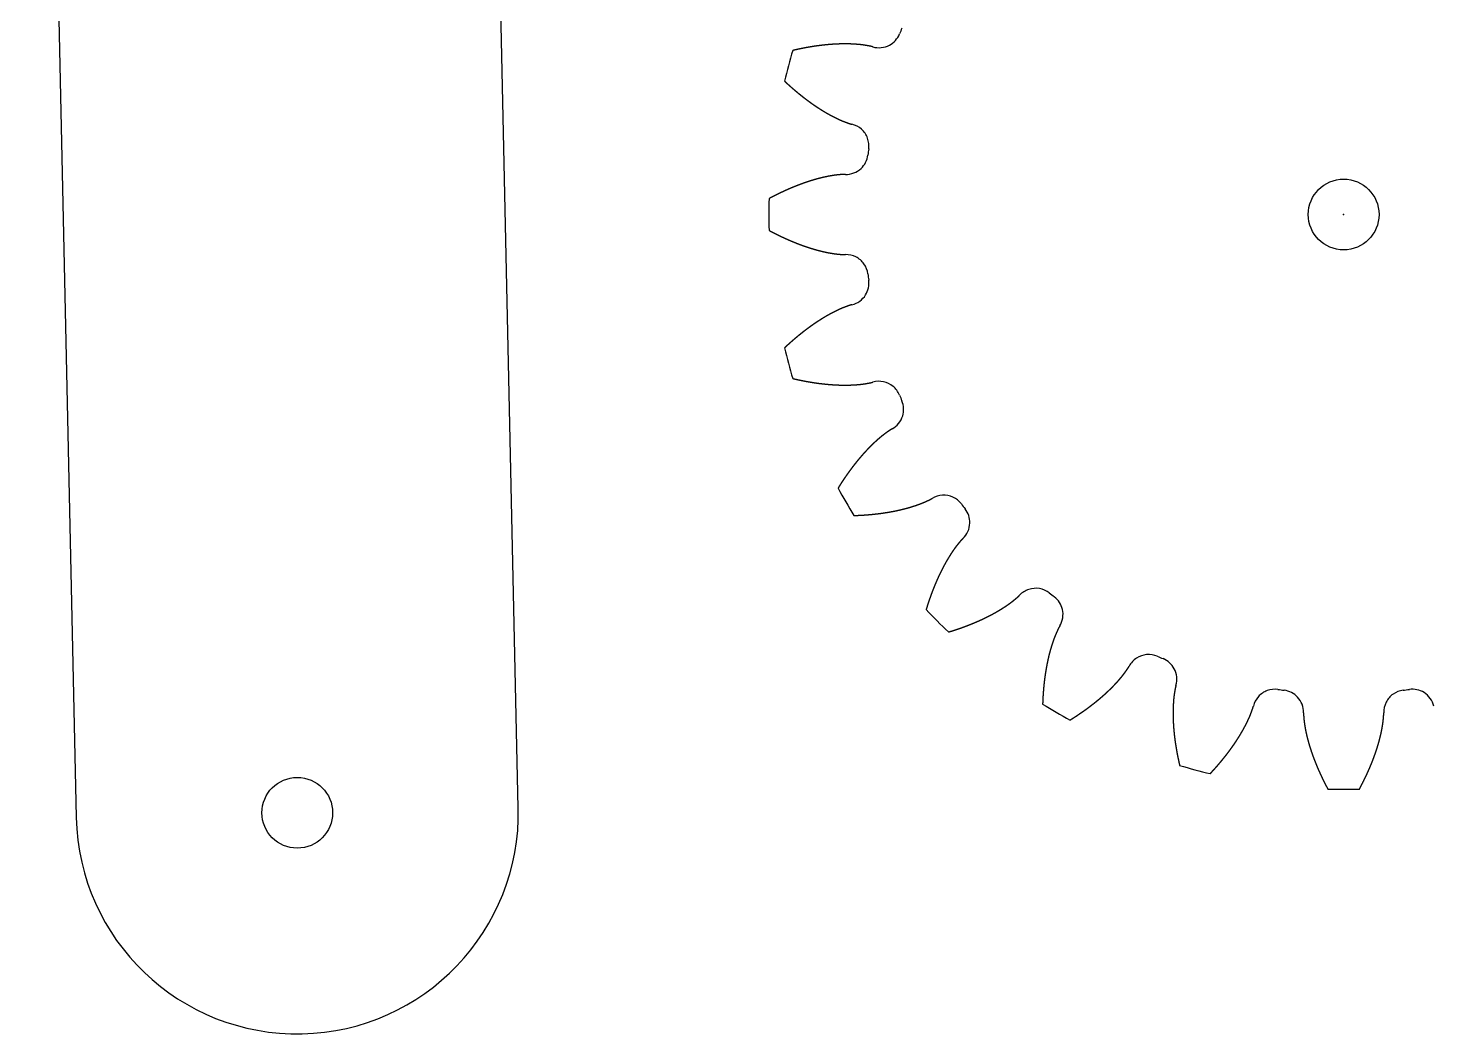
# Model space of a CAD drawing. Header units: millimetres. Extents: x -59 to 192, y -42 to 195.
# Drawn here: x -59.5 to 4.1, y -37.1 to 8.4 of the extents above; entities that cross this region are included whole.
import ezdxf

# ---------------------------------------------------------------- set-up
doc = ezdxf.new("R2010")
doc.units = ezdxf.units.MM
doc.layers.get('0').update_dxf_attribs({"linetype": 'CONTINUOUS'})

msp = doc.modelspace()

# ---------------------------------------------------------------- linework, layer by layer
msp.add_lwpolyline([(-37.328, -26.845), (-39.502, 73.132, 1), (-59.497, 72.697), (-57.324, -27.279, 1)], format="xyb", close=True)
for centre in [(0, 0), (-47.326, -27.062)]:
    msp.add_circle(centre, 1.6)
for radius, start, end in [(21.686, 157.12261, 157.87739), (26, 163.42315, 166.57685), (21.686, 172.12261, 172.87739), (26, 178.42315, 181.57685), (21.686, 187.12261, 187.87739), (26, 193.42315, 196.57685), (21.686, 202.12261, 202.87739), (26, 208.42315, 211.57685), (21.686, 217.12261, 217.87739), (21.686, 232.12261, 232.87739), (26, 223.42315, 226.57685), (21.686, 247.12261, 247.87739), (21.686, 262.12261, 262.87739), (21.686, 277.12261, 277.87739), (26, 238.42315, 241.57685), (26, 253.42315, 256.57685), (26, 268.42315, 271.57685)]:
    msp.add_arc((0, 0), radius, start, end)
for points, degree, knots in [([(-21.299, 7.584), (-21.308, 7.587), (-21.326, 7.592), (-21.354, 7.599), (-21.392, 7.608), (-21.441, 7.618), (-21.491, 7.627), (-21.541, 7.636), (-21.591, 7.645), (-21.641, 7.653), (-21.692, 7.661), (-21.742, 7.668), (-21.793, 7.675), (-21.844, 7.681), (-21.895, 7.686), (-21.946, 7.691), (-21.998, 7.695), (-22.049, 7.699), (-22.101, 7.702), (-22.152, 7.705), (-22.204, 7.708), (-22.256, 7.711), (-22.308, 7.713), (-22.36, 7.714), (-22.412, 7.715), (-22.464, 7.716), (-22.516, 7.716), (-22.568, 7.717), (-22.621, 7.716), (-22.673, 7.716), (-22.726, 7.715), (-22.778, 7.713), (-22.831, 7.712), (-22.884, 7.71), (-22.937, 7.707), (-22.99, 7.705), (-23.042, 7.702), (-23.095, 7.699), (-23.148, 7.695), (-23.202, 7.691), (-23.255, 7.687), (-23.308, 7.682), (-23.361, 7.678), (-23.414, 7.673), (-23.468, 7.667), (-23.521, 7.662), (-23.574, 7.656), (-23.628, 7.649), (-23.681, 7.643), (-23.735, 7.636), (-23.788, 7.629), (-23.842, 7.621), (-23.896, 7.614), (-23.949, 7.606), (-24.003, 7.598), (-24.057, 7.589), (-24.11, 7.58), (-24.164, 7.571), (-24.218, 7.562), (-24.272, 7.553), (-24.326, 7.543), (-24.38, 7.533), (-24.433, 7.522), (-24.487, 7.512), (-24.541, 7.501), (-24.595, 7.49), (-24.649, 7.478), (-24.703, 7.467), (-24.757, 7.455), (-24.811, 7.443), (-24.855, 7.433), (-24.887, 7.425), (-24.909, 7.42), (-24.919, 7.418)], 5, [0.016049, 0.016049, 0.016049, 0.016049, 0.016049, 0.016049, 0.0285714, 0.0428571, 0.0571429, 0.0714286, 0.0857143, 0.1, 0.1142857, 0.1285714, 0.1428571, 0.1571429, 0.1714286, 0.1857143, 0.2, 0.2142857, 0.2285714, 0.2428571, 0.2571429, 0.2714286, 0.2857143, 0.3, 0.3142857, 0.3285714, 0.3428571, 0.3571429, 0.3714286, 0.3857143, 0.4, 0.4142857, 0.4285714, 0.4428571, 0.4571429, 0.4714286, 0.4857143, 0.5, 0.5142857, 0.5285714, 0.5428571, 0.5571429, 0.5714286, 0.5857143, 0.6, 0.6142857, 0.6285714, 0.6428571, 0.6571429, 0.6714286, 0.6857143, 0.7, 0.7142857, 0.7285714, 0.7428571, 0.7571429, 0.7714286, 0.7857143, 0.8, 0.8142857, 0.8285714, 0.8428571, 0.8571429, 0.8714286, 0.8857143, 0.9, 0.9142857, 0.9285714, 0.9428571, 0.9571429, 0.9714286, 0.9857143, 1, 1, 1, 1, 1, 1]), ([(-21.299, 7.584), (-21.174, 7.547), (-21.044, 7.535), (-20.784, 7.562), (-20.659, 7.6), (-20.442, 7.716), (-20.35, 7.788), (-20.195, 7.961), (-20.133, 8.059), (-20.089, 8.167)], 3, [0, 0, 0, 0, 0.0390644, 0.0390644, 0.0781289, 0.0781289, 0.1128768, 0.1128768, 0.1476246, 0.1476246, 0.1476246, 0.1476246]), ([(-25.29, 6.036), (-25.282, 6.028), (-25.265, 6.013), (-25.241, 5.99), (-25.209, 5.96), (-25.168, 5.922), (-25.127, 5.885), (-25.086, 5.848), (-25.045, 5.811), (-25.004, 5.775), (-24.963, 5.738), (-24.921, 5.702), (-24.88, 5.666), (-24.838, 5.631), (-24.796, 5.595), (-24.754, 5.56), (-24.713, 5.525), (-24.67, 5.49), (-24.628, 5.456), (-24.586, 5.422), (-24.544, 5.388), (-24.501, 5.354), (-24.459, 5.321), (-24.416, 5.287), (-24.373, 5.255), (-24.33, 5.222), (-24.287, 5.189), (-24.244, 5.157), (-24.201, 5.125), (-24.157, 5.094), (-24.114, 5.063), (-24.07, 5.032), (-24.026, 5.001), (-23.983, 4.97), (-23.939, 4.94), (-23.895, 4.91), (-23.851, 4.881), (-23.806, 4.851), (-23.762, 4.822), (-23.717, 4.794), (-23.673, 4.765), (-23.628, 4.737), (-23.583, 4.709), (-23.539, 4.682), (-23.493, 4.655), (-23.448, 4.628), (-23.403, 4.602), (-23.358, 4.575), (-23.312, 4.55), (-23.267, 4.524), (-23.221, 4.499), (-23.175, 4.474), (-23.129, 4.45), (-23.083, 4.426), (-23.037, 4.403), (-22.991, 4.38), (-22.944, 4.357), (-22.898, 4.335), (-22.851, 4.313), (-22.805, 4.291), (-22.758, 4.27), (-22.711, 4.25), (-22.663, 4.23), (-22.616, 4.211), (-22.568, 4.193), (-22.521, 4.175), (-22.473, 4.157), (-22.425, 4.14), (-22.377, 4.123), (-22.33, 4.107), (-22.293, 4.096), (-22.265, 4.088), (-22.247, 4.084), (-22.238, 4.081)], 5, [-1, -1, -1, -1, -1, -1, -0.9857143, -0.9714286, -0.9571429, -0.9428571, -0.9285714, -0.9142857, -0.9, -0.8857143, -0.8714286, -0.8571429, -0.8428571, -0.8285714, -0.8142857, -0.8, -0.7857143, -0.7714286, -0.7571429, -0.7428571, -0.7285714, -0.7142857, -0.7, -0.6857143, -0.6714286, -0.6571429, -0.6428571, -0.6285714, -0.6142857, -0.6, -0.5857143, -0.5714286, -0.5571429, -0.5428571, -0.5285714, -0.5142857, -0.5, -0.4857143, -0.4714286, -0.4571429, -0.4428571, -0.4285714, -0.4142857, -0.4, -0.3857143, -0.3714286, -0.3571429, -0.3428571, -0.3285714, -0.3142857, -0.3, -0.2857143, -0.2714286, -0.2571429, -0.2428571, -0.2285714, -0.2142857, -0.2, -0.1857143, -0.1714286, -0.1571429, -0.1428571, -0.1285714, -0.1142857, -0.1, -0.0857143, -0.0714286, -0.0571429, -0.0428571, -0.0285714, -0.016049, -0.016049, -0.016049, -0.016049, -0.016049, -0.016049]), ([(-22.537, 1.813), (-22.406, 1.81), (-22.277, 1.832), (-22.033, 1.925), (-21.922, 1.994), (-21.742, 2.163), (-21.672, 2.256), (-21.567, 2.462), (-21.533, 2.574), (-21.519, 2.689)], 3, [0, 0, 0, 0, 0.0390644, 0.0390644, 0.0781289, 0.0781289, 0.1128768, 0.1128768, 0.1476246, 0.1476246, 0.1476246, 0.1476246]), ([(-22.537, 1.813), (-22.545, 1.813), (-22.564, 1.814), (-22.593, 1.814), (-22.633, 1.812), (-22.682, 1.809), (-22.733, 1.805), (-22.783, 1.801), (-22.834, 1.796), (-22.885, 1.791), (-22.935, 1.786), (-22.986, 1.779), (-23.037, 1.773), (-23.087, 1.765), (-23.138, 1.757), (-23.189, 1.748), (-23.24, 1.739), (-23.29, 1.73), (-23.341, 1.72), (-23.392, 1.71), (-23.442, 1.699), (-23.493, 1.688), (-23.544, 1.676), (-23.594, 1.664), (-23.645, 1.652), (-23.695, 1.639), (-23.746, 1.626), (-23.797, 1.612), (-23.847, 1.599), (-23.898, 1.584), (-23.948, 1.57), (-23.999, 1.555), (-24.049, 1.54), (-24.1, 1.524), (-24.15, 1.508), (-24.2, 1.492), (-24.251, 1.476), (-24.301, 1.459), (-24.351, 1.442), (-24.402, 1.424), (-24.452, 1.406), (-24.502, 1.388), (-24.552, 1.37), (-24.602, 1.351), (-24.652, 1.332), (-24.703, 1.313), (-24.753, 1.293), (-24.803, 1.273), (-24.853, 1.253), (-24.902, 1.233), (-24.952, 1.212), (-25.002, 1.191), (-25.052, 1.17), (-25.102, 1.148), (-25.152, 1.126), (-25.201, 1.104), (-25.251, 1.082), (-25.3, 1.059), (-25.35, 1.036), (-25.4, 1.013), (-25.449, 0.99), (-25.498, 0.966), (-25.548, 0.942), (-25.597, 0.918), (-25.646, 0.894), (-25.696, 0.869), (-25.745, 0.844), (-25.794, 0.819), (-25.843, 0.793), (-25.892, 0.768), (-25.931, 0.747), (-25.961, 0.731), (-25.98, 0.721), (-25.99, 0.715)], 5, [0.016049, 0.016049, 0.016049, 0.016049, 0.016049, 0.016049, 0.0285714, 0.0428571, 0.0571429, 0.0714286, 0.0857143, 0.1, 0.1142857, 0.1285714, 0.1428571, 0.1571429, 0.1714286, 0.1857143, 0.2, 0.2142857, 0.2285714, 0.2428571, 0.2571429, 0.2714286, 0.2857143, 0.3, 0.3142857, 0.3285714, 0.3428571, 0.3571429, 0.3714286, 0.3857143, 0.4, 0.4142857, 0.4285714, 0.4428571, 0.4571429, 0.4714286, 0.4857143, 0.5, 0.5142857, 0.5285714, 0.5428571, 0.5571429, 0.5714286, 0.5857143, 0.6, 0.6142857, 0.6285714, 0.6428571, 0.6571429, 0.6714286, 0.6857143, 0.7, 0.7142857, 0.7285714, 0.7428571, 0.7571429, 0.7714286, 0.7857143, 0.8, 0.8142857, 0.8285714, 0.8428571, 0.8571429, 0.8714286, 0.8857143, 0.9, 0.9142857, 0.9285714, 0.9428571, 0.9571429, 0.9714286, 0.9857143, 1, 1, 1, 1, 1, 1]), ([(-25.99, -0.715), (-25.98, -0.721), (-25.961, -0.731), (-25.931, -0.747), (-25.892, -0.768), (-25.843, -0.793), (-25.794, -0.819), (-25.745, -0.844), (-25.696, -0.869), (-25.646, -0.894), (-25.597, -0.918), (-25.548, -0.942), (-25.498, -0.966), (-25.449, -0.99), (-25.4, -1.013), (-25.35, -1.036), (-25.3, -1.059), (-25.251, -1.082), (-25.201, -1.104), (-25.152, -1.126), (-25.102, -1.148), (-25.052, -1.17), (-25.002, -1.191), (-24.952, -1.212), (-24.902, -1.233), (-24.853, -1.253), (-24.803, -1.273), (-24.753, -1.293), (-24.703, -1.313), (-24.652, -1.332), (-24.602, -1.351), (-24.552, -1.37), (-24.502, -1.388), (-24.452, -1.406), (-24.402, -1.424), (-24.351, -1.442), (-24.301, -1.459), (-24.251, -1.476), (-24.2, -1.492), (-24.15, -1.508), (-24.1, -1.524), (-24.049, -1.54), (-23.999, -1.555), (-23.948, -1.57), (-23.898, -1.584), (-23.847, -1.599), (-23.797, -1.612), (-23.746, -1.626), (-23.695, -1.639), (-23.645, -1.652), (-23.594, -1.664), (-23.544, -1.676), (-23.493, -1.688), (-23.442, -1.699), (-23.392, -1.71), (-23.341, -1.72), (-23.29, -1.73), (-23.24, -1.739), (-23.189, -1.748), (-23.138, -1.757), (-23.087, -1.765), (-23.037, -1.773), (-22.986, -1.779), (-22.935, -1.786), (-22.885, -1.791), (-22.834, -1.796), (-22.783, -1.801), (-22.733, -1.805), (-22.682, -1.809), (-22.633, -1.812), (-22.593, -1.814), (-22.564, -1.814), (-22.545, -1.813), (-22.537, -1.813)], 5, [-1, -1, -1, -1, -1, -1, -0.9857143, -0.9714286, -0.9571429, -0.9428571, -0.9285714, -0.9142857, -0.9, -0.8857143, -0.8714286, -0.8571429, -0.8428571, -0.8285714, -0.8142857, -0.8, -0.7857143, -0.7714286, -0.7571429, -0.7428571, -0.7285714, -0.7142857, -0.7, -0.6857143, -0.6714286, -0.6571429, -0.6428571, -0.6285714, -0.6142857, -0.6, -0.5857143, -0.5714286, -0.5571429, -0.5428571, -0.5285714, -0.5142857, -0.5, -0.4857143, -0.4714286, -0.4571429, -0.4428571, -0.4285714, -0.4142857, -0.4, -0.3857143, -0.3714286, -0.3571429, -0.3428571, -0.3285714, -0.3142857, -0.3, -0.2857143, -0.2714286, -0.2571429, -0.2428571, -0.2285714, -0.2142857, -0.2, -0.1857143, -0.1714286, -0.1571429, -0.1428571, -0.1285714, -0.1142857, -0.1, -0.0857143, -0.0714286, -0.0571429, -0.0428571, -0.0285714, -0.016049, -0.016049, -0.016049, -0.016049, -0.016049, -0.016049]), ([(-22.238, -4.081), (-22.111, -4.051), (-21.992, -3.996), (-21.781, -3.844), (-21.691, -3.747), (-21.561, -3.538), (-21.518, -3.43), (-21.47, -3.204), (-21.465, -3.087), (-21.481, -2.972)], 3, [0, 0, 0, 0, 0.0390644, 0.0390644, 0.0781289, 0.0781289, 0.1128768, 0.1128768, 0.1476246, 0.1476246, 0.1476246, 0.1476246]), ([(-22.238, -4.081), (-22.247, -4.084), (-22.265, -4.088), (-22.293, -4.096), (-22.33, -4.107), (-22.377, -4.123), (-22.425, -4.14), (-22.473, -4.157), (-22.521, -4.175), (-22.568, -4.193), (-22.616, -4.211), (-22.663, -4.23), (-22.711, -4.25), (-22.758, -4.27), (-22.805, -4.291), (-22.851, -4.313), (-22.898, -4.335), (-22.944, -4.357), (-22.991, -4.38), (-23.037, -4.403), (-23.083, -4.426), (-23.129, -4.45), (-23.175, -4.474), (-23.221, -4.499), (-23.267, -4.524), (-23.312, -4.55), (-23.358, -4.575), (-23.403, -4.602), (-23.448, -4.628), (-23.493, -4.655), (-23.539, -4.682), (-23.583, -4.709), (-23.628, -4.737), (-23.673, -4.765), (-23.717, -4.794), (-23.762, -4.822), (-23.806, -4.851), (-23.851, -4.881), (-23.895, -4.91), (-23.939, -4.94), (-23.983, -4.97), (-24.026, -5.001), (-24.07, -5.032), (-24.114, -5.063), (-24.157, -5.094), (-24.201, -5.125), (-24.244, -5.157), (-24.287, -5.189), (-24.33, -5.222), (-24.373, -5.255), (-24.416, -5.287), (-24.459, -5.321), (-24.501, -5.354), (-24.544, -5.388), (-24.586, -5.422), (-24.628, -5.456), (-24.67, -5.49), (-24.713, -5.525), (-24.754, -5.56), (-24.796, -5.595), (-24.838, -5.631), (-24.88, -5.666), (-24.921, -5.702), (-24.963, -5.738), (-25.004, -5.775), (-25.045, -5.811), (-25.086, -5.848), (-25.127, -5.885), (-25.168, -5.922), (-25.209, -5.96), (-25.241, -5.99), (-25.265, -6.013), (-25.282, -6.028), (-25.29, -6.036)], 5, [0.016049, 0.016049, 0.016049, 0.016049, 0.016049, 0.016049, 0.0285714, 0.0428571, 0.0571429, 0.0714286, 0.0857143, 0.1, 0.1142857, 0.1285714, 0.1428571, 0.1571429, 0.1714286, 0.1857143, 0.2, 0.2142857, 0.2285714, 0.2428571, 0.2571429, 0.2714286, 0.2857143, 0.3, 0.3142857, 0.3285714, 0.3428571, 0.3571429, 0.3714286, 0.3857143, 0.4, 0.4142857, 0.4285714, 0.4428571, 0.4571429, 0.4714286, 0.4857143, 0.5, 0.5142857, 0.5285714, 0.5428571, 0.5571429, 0.5714286, 0.5857143, 0.6, 0.6142857, 0.6285714, 0.6428571, 0.6571429, 0.6714286, 0.6857143, 0.7, 0.7142857, 0.7285714, 0.7428571, 0.7571429, 0.7714286, 0.7857143, 0.8, 0.8142857, 0.8285714, 0.8428571, 0.8571429, 0.8714286, 0.8857143, 0.9, 0.9142857, 0.9285714, 0.9428571, 0.9571429, 0.9714286, 0.9857143, 1, 1, 1, 1, 1, 1]), ([(-24.919, -7.418), (-24.909, -7.42), (-24.887, -7.425), (-24.855, -7.433), (-24.811, -7.443), (-24.757, -7.455), (-24.703, -7.467), (-24.649, -7.478), (-24.595, -7.49), (-24.541, -7.501), (-24.487, -7.512), (-24.433, -7.522), (-24.38, -7.533), (-24.326, -7.543), (-24.272, -7.553), (-24.218, -7.562), (-24.164, -7.571), (-24.11, -7.58), (-24.057, -7.589), (-24.003, -7.598), (-23.949, -7.606), (-23.896, -7.614), (-23.842, -7.621), (-23.788, -7.629), (-23.735, -7.636), (-23.681, -7.643), (-23.628, -7.649), (-23.574, -7.656), (-23.521, -7.662), (-23.468, -7.667), (-23.414, -7.673), (-23.361, -7.678), (-23.308, -7.682), (-23.255, -7.687), (-23.202, -7.691), (-23.148, -7.695), (-23.095, -7.699), (-23.042, -7.702), (-22.99, -7.705), (-22.937, -7.707), (-22.884, -7.71), (-22.831, -7.712), (-22.778, -7.713), (-22.726, -7.715), (-22.673, -7.716), (-22.621, -7.716), (-22.568, -7.717), (-22.516, -7.716), (-22.464, -7.716), (-22.412, -7.715), (-22.36, -7.714), (-22.308, -7.713), (-22.256, -7.711), (-22.204, -7.708), (-22.152, -7.705), (-22.101, -7.702), (-22.049, -7.699), (-21.998, -7.695), (-21.946, -7.691), (-21.895, -7.686), (-21.844, -7.681), (-21.793, -7.675), (-21.742, -7.668), (-21.692, -7.661), (-21.641, -7.653), (-21.591, -7.645), (-21.541, -7.636), (-21.491, -7.627), (-21.441, -7.618), (-21.392, -7.608), (-21.354, -7.599), (-21.326, -7.592), (-21.308, -7.587), (-21.299, -7.584)], 5, [-1, -1, -1, -1, -1, -1, -0.9857143, -0.9714286, -0.9571429, -0.9428571, -0.9285714, -0.9142857, -0.9, -0.8857143, -0.8714286, -0.8571429, -0.8428571, -0.8285714, -0.8142857, -0.8, -0.7857143, -0.7714286, -0.7571429, -0.7428571, -0.7285714, -0.7142857, -0.7, -0.6857143, -0.6714286, -0.6571429, -0.6428571, -0.6285714, -0.6142857, -0.6, -0.5857143, -0.5714286, -0.5571429, -0.5428571, -0.5285714, -0.5142857, -0.5, -0.4857143, -0.4714286, -0.4571429, -0.4428571, -0.4285714, -0.4142857, -0.4, -0.3857143, -0.3714286, -0.3571429, -0.3428571, -0.3285714, -0.3142857, -0.3, -0.2857143, -0.2714286, -0.2571429, -0.2428571, -0.2285714, -0.2142857, -0.2, -0.1857143, -0.1714286, -0.1571429, -0.1428571, -0.1285714, -0.1142857, -0.1, -0.0857143, -0.0714286, -0.0571429, -0.0428571, -0.0285714, -0.016049, -0.016049, -0.016049, -0.016049, -0.016049, -0.016049]), ([(-20.424, -9.698), (-20.309, -9.636), (-20.208, -9.552), (-20.044, -9.35), (-19.982, -9.234), (-19.911, -8.998), (-19.897, -8.882), (-19.909, -8.651), (-19.935, -8.537), (-19.98, -8.431)], 3, [0, 0, 0, 0, 0.0390644, 0.0390644, 0.0781289, 0.0781289, 0.1128768, 0.1128768, 0.1476246, 0.1476246, 0.1476246, 0.1476246]), ([(-20.424, -9.698), (-20.432, -9.702), (-20.448, -9.711), (-20.473, -9.726), (-20.507, -9.747), (-20.548, -9.774), (-20.59, -9.803), (-20.631, -9.832), (-20.673, -9.861), (-20.714, -9.891), (-20.755, -9.921), (-20.796, -9.952), (-20.837, -9.983), (-20.877, -10.015), (-20.917, -10.047), (-20.956, -10.08), (-20.996, -10.114), (-21.035, -10.147), (-21.074, -10.181), (-21.113, -10.215), (-21.151, -10.25), (-21.189, -10.285), (-21.227, -10.32), (-21.265, -10.356), (-21.303, -10.392), (-21.34, -10.428), (-21.378, -10.465), (-21.415, -10.502), (-21.452, -10.539), (-21.488, -10.577), (-21.525, -10.615), (-21.561, -10.653), (-21.597, -10.691), (-21.633, -10.73), (-21.669, -10.769), (-21.704, -10.808), (-21.74, -10.847), (-21.775, -10.887), (-21.81, -10.927), (-21.844, -10.968), (-21.879, -11.008), (-21.913, -11.049), (-21.948, -11.09), (-21.982, -11.131), (-22.016, -11.173), (-22.049, -11.214), (-22.083, -11.256), (-22.116, -11.299), (-22.15, -11.341), (-22.183, -11.384), (-22.215, -11.427), (-22.248, -11.47), (-22.281, -11.513), (-22.313, -11.557), (-22.345, -11.6), (-22.377, -11.644), (-22.409, -11.688), (-22.44, -11.733), (-22.472, -11.777), (-22.503, -11.822), (-22.534, -11.867), (-22.565, -11.913), (-22.596, -11.958), (-22.627, -12.004), (-22.657, -12.049), (-22.688, -12.095), (-22.718, -12.142), (-22.748, -12.188), (-22.778, -12.235), (-22.807, -12.281), (-22.831, -12.319), (-22.848, -12.347), (-22.86, -12.366), (-22.866, -12.375)], 5, [0.016049, 0.016049, 0.016049, 0.016049, 0.016049, 0.016049, 0.0285714, 0.0428571, 0.0571429, 0.0714286, 0.0857143, 0.1, 0.1142857, 0.1285714, 0.1428571, 0.1571429, 0.1714286, 0.1857143, 0.2, 0.2142857, 0.2285714, 0.2428571, 0.2571429, 0.2714286, 0.2857143, 0.3, 0.3142857, 0.3285714, 0.3428571, 0.3571429, 0.3714286, 0.3857143, 0.4, 0.4142857, 0.4285714, 0.4428571, 0.4571429, 0.4714286, 0.4857143, 0.5, 0.5142857, 0.5285714, 0.5428571, 0.5571429, 0.5714286, 0.5857143, 0.6, 0.6142857, 0.6285714, 0.6428571, 0.6571429, 0.6714286, 0.6857143, 0.7, 0.7142857, 0.7285714, 0.7428571, 0.7571429, 0.7714286, 0.7857143, 0.8, 0.8142857, 0.8285714, 0.8428571, 0.8571429, 0.8714286, 0.8857143, 0.9, 0.9142857, 0.9285714, 0.9428571, 0.9571429, 0.9714286, 0.9857143, 1, 1, 1, 1, 1, 1]), ([(-22.15, -13.615), (-22.139, -13.614), (-22.117, -13.614), (-22.084, -13.613), (-22.039, -13.611), (-21.984, -13.609), (-21.929, -13.606), (-21.874, -13.603), (-21.819, -13.6), (-21.764, -13.597), (-21.709, -13.594), (-21.654, -13.59), (-21.599, -13.586), (-21.545, -13.582), (-21.49, -13.577), (-21.436, -13.573), (-21.381, -13.568), (-21.327, -13.562), (-21.273, -13.557), (-21.219, -13.551), (-21.165, -13.545), (-21.111, -13.539), (-21.057, -13.533), (-21.003, -13.526), (-20.95, -13.519), (-20.896, -13.512), (-20.843, -13.504), (-20.79, -13.496), (-20.737, -13.488), (-20.684, -13.48), (-20.631, -13.471), (-20.578, -13.462), (-20.525, -13.453), (-20.473, -13.444), (-20.42, -13.434), (-20.368, -13.424), (-20.316, -13.414), (-20.264, -13.403), (-20.212, -13.392), (-20.16, -13.381), (-20.109, -13.37), (-20.057, -13.358), (-20.006, -13.346), (-19.955, -13.334), (-19.904, -13.321), (-19.853, -13.308), (-19.802, -13.295), (-19.752, -13.281), (-19.701, -13.267), (-19.651, -13.253), (-19.601, -13.238), (-19.551, -13.223), (-19.502, -13.208), (-19.452, -13.192), (-19.403, -13.176), (-19.354, -13.16), (-19.305, -13.143), (-19.256, -13.126), (-19.208, -13.109), (-19.16, -13.091), (-19.112, -13.072), (-19.064, -13.054), (-19.017, -13.034), (-18.97, -13.014), (-18.923, -12.993), (-18.877, -12.973), (-18.83, -12.951), (-18.784, -12.93), (-18.738, -12.908), (-18.694, -12.886), (-18.66, -12.867), (-18.634, -12.853), (-18.618, -12.843), (-18.611, -12.839)], 5, [-1, -1, -1, -1, -1, -1, -0.9857143, -0.9714286, -0.9571429, -0.9428571, -0.9285714, -0.9142857, -0.9, -0.8857143, -0.8714286, -0.8571429, -0.8428571, -0.8285714, -0.8142857, -0.8, -0.7857143, -0.7714286, -0.7571429, -0.7428571, -0.7285714, -0.7142857, -0.7, -0.6857143, -0.6714286, -0.6571429, -0.6428571, -0.6285714, -0.6142857, -0.6, -0.5857143, -0.5714286, -0.5571429, -0.5428571, -0.5285714, -0.5142857, -0.5, -0.4857143, -0.4714286, -0.4571429, -0.4428571, -0.4285714, -0.4142857, -0.4, -0.3857143, -0.3714286, -0.3571429, -0.3428571, -0.3285714, -0.3142857, -0.3, -0.2857143, -0.2714286, -0.2571429, -0.2428571, -0.2285714, -0.2142857, -0.2, -0.1857143, -0.1714286, -0.1571429, -0.1428571, -0.1285714, -0.1142857, -0.1, -0.0857143, -0.0714286, -0.0571429, -0.0428571, -0.0285714, -0.016049, -0.016049, -0.016049, -0.016049, -0.016049, -0.016049]), ([(-17.218, -14.654), (-17.123, -14.564), (-17.047, -14.457), (-16.941, -14.219), (-16.911, -14.091), (-16.903, -13.845), (-16.92, -13.729), (-16.992, -13.509), (-17.046, -13.406), (-17.117, -13.315)], 3, [0, 0, 0, 0, 0.0390644, 0.0390644, 0.0781289, 0.0781289, 0.1128768, 0.1128768, 0.1476246, 0.1476246, 0.1476246, 0.1476246]), ([(-17.218, -14.654), (-17.224, -14.66), (-17.238, -14.673), (-17.258, -14.694), (-17.285, -14.722), (-17.318, -14.759), (-17.351, -14.798), (-17.384, -14.837), (-17.416, -14.876), (-17.448, -14.915), (-17.48, -14.955), (-17.512, -14.995), (-17.543, -15.036), (-17.573, -15.077), (-17.604, -15.119), (-17.633, -15.161), (-17.663, -15.203), (-17.692, -15.246), (-17.721, -15.288), (-17.749, -15.332), (-17.777, -15.375), (-17.805, -15.419), (-17.833, -15.463), (-17.86, -15.507), (-17.887, -15.551), (-17.914, -15.596), (-17.941, -15.641), (-17.967, -15.687), (-17.993, -15.732), (-18.019, -15.778), (-18.044, -15.824), (-18.069, -15.87), (-18.094, -15.917), (-18.119, -15.963), (-18.143, -16.01), (-18.167, -16.057), (-18.191, -16.104), (-18.215, -16.152), (-18.238, -16.2), (-18.261, -16.248), (-18.284, -16.296), (-18.307, -16.344), (-18.33, -16.392), (-18.352, -16.441), (-18.374, -16.49), (-18.396, -16.539), (-18.417, -16.588), (-18.438, -16.638), (-18.46, -16.687), (-18.48, -16.737), (-18.501, -16.787), (-18.521, -16.837), (-18.542, -16.887), (-18.562, -16.938), (-18.581, -16.988), (-18.601, -17.039), (-18.62, -17.09), (-18.639, -17.141), (-18.658, -17.192), (-18.677, -17.244), (-18.695, -17.295), (-18.713, -17.347), (-18.731, -17.399), (-18.749, -17.451), (-18.767, -17.503), (-18.784, -17.555), (-18.801, -17.608), (-18.818, -17.66), (-18.835, -17.713), (-18.851, -17.766), (-18.864, -17.808), (-18.874, -17.84), (-18.881, -17.861), (-18.884, -17.872)], 5, [0.016049, 0.016049, 0.016049, 0.016049, 0.016049, 0.016049, 0.0285714, 0.0428571, 0.0571429, 0.0714286, 0.0857143, 0.1, 0.1142857, 0.1285714, 0.1428571, 0.1571429, 0.1714286, 0.1857143, 0.2, 0.2142857, 0.2285714, 0.2428571, 0.2571429, 0.2714286, 0.2857143, 0.3, 0.3142857, 0.3285714, 0.3428571, 0.3571429, 0.3714286, 0.3857143, 0.4, 0.4142857, 0.4285714, 0.4428571, 0.4571429, 0.4714286, 0.4857143, 0.5, 0.5142857, 0.5285714, 0.5428571, 0.5571429, 0.5714286, 0.5857143, 0.6, 0.6142857, 0.6285714, 0.6428571, 0.6571429, 0.6714286, 0.6857143, 0.7, 0.7142857, 0.7285714, 0.7428571, 0.7571429, 0.7714286, 0.7857143, 0.8, 0.8142857, 0.8285714, 0.8428571, 0.8571429, 0.8714286, 0.8857143, 0.9, 0.9142857, 0.9285714, 0.9428571, 0.9571429, 0.9714286, 0.9857143, 1, 1, 1, 1, 1, 1]), ([(-17.872, -18.884), (-17.861, -18.881), (-17.84, -18.874), (-17.808, -18.864), (-17.766, -18.851), (-17.713, -18.835), (-17.66, -18.818), (-17.608, -18.801), (-17.555, -18.784), (-17.503, -18.767), (-17.451, -18.749), (-17.399, -18.731), (-17.347, -18.713), (-17.295, -18.695), (-17.244, -18.677), (-17.192, -18.658), (-17.141, -18.639), (-17.09, -18.62), (-17.039, -18.601), (-16.988, -18.581), (-16.938, -18.562), (-16.887, -18.542), (-16.837, -18.521), (-16.787, -18.501), (-16.737, -18.48), (-16.687, -18.46), (-16.638, -18.438), (-16.588, -18.417), (-16.539, -18.396), (-16.49, -18.374), (-16.441, -18.352), (-16.392, -18.33), (-16.344, -18.307), (-16.296, -18.284), (-16.248, -18.261), (-16.2, -18.238), (-16.152, -18.215), (-16.104, -18.191), (-16.057, -18.167), (-16.01, -18.143), (-15.963, -18.119), (-15.917, -18.094), (-15.87, -18.069), (-15.824, -18.044), (-15.778, -18.019), (-15.732, -17.993), (-15.687, -17.967), (-15.641, -17.941), (-15.596, -17.914), (-15.551, -17.887), (-15.507, -17.86), (-15.463, -17.833), (-15.419, -17.805), (-15.375, -17.777), (-15.332, -17.749), (-15.288, -17.721), (-15.246, -17.692), (-15.203, -17.663), (-15.161, -17.633), (-15.119, -17.604), (-15.077, -17.573), (-15.036, -17.543), (-14.995, -17.512), (-14.955, -17.48), (-14.915, -17.448), (-14.876, -17.416), (-14.837, -17.384), (-14.798, -17.351), (-14.759, -17.318), (-14.722, -17.285), (-14.694, -17.258), (-14.673, -17.238), (-14.66, -17.224), (-14.654, -17.218)], 5, [-1, -1, -1, -1, -1, -1, -0.9857143, -0.9714286, -0.9571429, -0.9428571, -0.9285714, -0.9142857, -0.9, -0.8857143, -0.8714286, -0.8571429, -0.8428571, -0.8285714, -0.8142857, -0.8, -0.7857143, -0.7714286, -0.7571429, -0.7428571, -0.7285714, -0.7142857, -0.7, -0.6857143, -0.6714286, -0.6571429, -0.6428571, -0.6285714, -0.6142857, -0.6, -0.5857143, -0.5714286, -0.5571429, -0.5428571, -0.5285714, -0.5142857, -0.5, -0.4857143, -0.4714286, -0.4571429, -0.4428571, -0.4285714, -0.4142857, -0.4, -0.3857143, -0.3714286, -0.3571429, -0.3428571, -0.3285714, -0.3142857, -0.3, -0.2857143, -0.2714286, -0.2571429, -0.2428571, -0.2285714, -0.2142857, -0.2, -0.1857143, -0.1714286, -0.1571429, -0.1428571, -0.1285714, -0.1142857, -0.1, -0.0857143, -0.0714286, -0.0571429, -0.0428571, -0.0285714, -0.016049, -0.016049, -0.016049, -0.016049, -0.016049, -0.016049]), ([(-12.839, -18.611), (-12.771, -18.5), (-12.725, -18.376), (-12.684, -18.119), (-12.688, -17.988), (-12.744, -17.748), (-12.79, -17.641), (-12.916, -17.447), (-12.996, -17.361), (-13.088, -17.291)], 3, [0, 0, 0, 0, 0.0390644, 0.0390644, 0.0781289, 0.0781289, 0.1128768, 0.1128768, 0.1476246, 0.1476246, 0.1476246, 0.1476246]), ([(-12.839, -18.611), (-12.843, -18.618), (-12.853, -18.634), (-12.867, -18.66), (-12.886, -18.694), (-12.908, -18.738), (-12.93, -18.784), (-12.951, -18.83), (-12.973, -18.877), (-12.993, -18.923), (-13.014, -18.97), (-13.034, -19.017), (-13.054, -19.064), (-13.072, -19.112), (-13.091, -19.16), (-13.109, -19.208), (-13.126, -19.256), (-13.143, -19.305), (-13.16, -19.354), (-13.176, -19.403), (-13.192, -19.452), (-13.208, -19.502), (-13.223, -19.551), (-13.238, -19.601), (-13.253, -19.651), (-13.267, -19.701), (-13.281, -19.752), (-13.295, -19.802), (-13.308, -19.853), (-13.321, -19.904), (-13.334, -19.955), (-13.346, -20.006), (-13.358, -20.057), (-13.37, -20.109), (-13.381, -20.16), (-13.392, -20.212), (-13.403, -20.264), (-13.414, -20.316), (-13.424, -20.368), (-13.434, -20.42), (-13.444, -20.473), (-13.453, -20.525), (-13.462, -20.578), (-13.471, -20.631), (-13.48, -20.684), (-13.488, -20.737), (-13.496, -20.79), (-13.504, -20.843), (-13.512, -20.896), (-13.519, -20.95), (-13.526, -21.003), (-13.533, -21.057), (-13.539, -21.111), (-13.545, -21.165), (-13.551, -21.219), (-13.557, -21.273), (-13.562, -21.327), (-13.568, -21.381), (-13.573, -21.436), (-13.577, -21.49), (-13.582, -21.545), (-13.586, -21.599), (-13.59, -21.654), (-13.594, -21.709), (-13.597, -21.764), (-13.6, -21.819), (-13.603, -21.874), (-13.606, -21.929), (-13.609, -21.984), (-13.611, -22.039), (-13.613, -22.084), (-13.614, -22.117), (-13.614, -22.139), (-13.615, -22.15)], 5, [0.016049, 0.016049, 0.016049, 0.016049, 0.016049, 0.016049, 0.0285714, 0.0428571, 0.0571429, 0.0714286, 0.0857143, 0.1, 0.1142857, 0.1285714, 0.1428571, 0.1571429, 0.1714286, 0.1857143, 0.2, 0.2142857, 0.2285714, 0.2428571, 0.2571429, 0.2714286, 0.2857143, 0.3, 0.3142857, 0.3285714, 0.3428571, 0.3571429, 0.3714286, 0.3857143, 0.4, 0.4142857, 0.4285714, 0.4428571, 0.4571429, 0.4714286, 0.4857143, 0.5, 0.5142857, 0.5285714, 0.5428571, 0.5571429, 0.5714286, 0.5857143, 0.6, 0.6142857, 0.6285714, 0.6428571, 0.6571429, 0.6714286, 0.6857143, 0.7, 0.7142857, 0.7285714, 0.7428571, 0.7571429, 0.7714286, 0.7857143, 0.8, 0.8142857, 0.8285714, 0.8428571, 0.8571429, 0.8714286, 0.8857143, 0.9, 0.9142857, 0.9285714, 0.9428571, 0.9571429, 0.9714286, 0.9857143, 1, 1, 1, 1, 1, 1]), ([(-7.584, -21.299), (-7.547, -21.174), (-7.535, -21.044), (-7.562, -20.784), (-7.6, -20.659), (-7.716, -20.442), (-7.788, -20.35), (-7.961, -20.195), (-8.059, -20.133), (-8.167, -20.089)], 3, [0, 0, 0, 0, 0.0390644, 0.0390644, 0.0781289, 0.0781289, 0.1128768, 0.1128768, 0.1476246, 0.1476246, 0.1476246, 0.1476246]), ([(-12.375, -22.866), (-12.366, -22.86), (-12.347, -22.848), (-12.319, -22.831), (-12.281, -22.807), (-12.235, -22.778), (-12.188, -22.748), (-12.142, -22.718), (-12.095, -22.688), (-12.049, -22.657), (-12.004, -22.627), (-11.958, -22.596), (-11.913, -22.565), (-11.867, -22.534), (-11.822, -22.503), (-11.777, -22.472), (-11.733, -22.44), (-11.688, -22.409), (-11.644, -22.377), (-11.6, -22.345), (-11.557, -22.313), (-11.513, -22.281), (-11.47, -22.248), (-11.427, -22.215), (-11.384, -22.183), (-11.341, -22.15), (-11.299, -22.116), (-11.256, -22.083), (-11.214, -22.049), (-11.173, -22.016), (-11.131, -21.982), (-11.09, -21.948), (-11.049, -21.913), (-11.008, -21.879), (-10.968, -21.844), (-10.927, -21.81), (-10.887, -21.775), (-10.847, -21.74), (-10.808, -21.704), (-10.769, -21.669), (-10.73, -21.633), (-10.691, -21.597), (-10.653, -21.561), (-10.615, -21.525), (-10.577, -21.488), (-10.539, -21.452), (-10.502, -21.415), (-10.465, -21.378), (-10.428, -21.34), (-10.392, -21.303), (-10.356, -21.265), (-10.32, -21.227), (-10.285, -21.189), (-10.25, -21.151), (-10.215, -21.113), (-10.181, -21.074), (-10.147, -21.035), (-10.114, -20.996), (-10.08, -20.956), (-10.047, -20.917), (-10.015, -20.877), (-9.983, -20.837), (-9.952, -20.796), (-9.921, -20.755), (-9.891, -20.714), (-9.861, -20.673), (-9.832, -20.631), (-9.803, -20.59), (-9.774, -20.548), (-9.747, -20.507), (-9.726, -20.473), (-9.711, -20.448), (-9.702, -20.432), (-9.698, -20.424)], 5, [-1, -1, -1, -1, -1, -1, -0.9857143, -0.9714286, -0.9571429, -0.9428571, -0.9285714, -0.9142857, -0.9, -0.8857143, -0.8714286, -0.8571429, -0.8428571, -0.8285714, -0.8142857, -0.8, -0.7857143, -0.7714286, -0.7571429, -0.7428571, -0.7285714, -0.7142857, -0.7, -0.6857143, -0.6714286, -0.6571429, -0.6428571, -0.6285714, -0.6142857, -0.6, -0.5857143, -0.5714286, -0.5571429, -0.5428571, -0.5285714, -0.5142857, -0.5, -0.4857143, -0.4714286, -0.4571429, -0.4428571, -0.4285714, -0.4142857, -0.4, -0.3857143, -0.3714286, -0.3571429, -0.3428571, -0.3285714, -0.3142857, -0.3, -0.2857143, -0.2714286, -0.2571429, -0.2428571, -0.2285714, -0.2142857, -0.2, -0.1857143, -0.1714286, -0.1571429, -0.1428571, -0.1285714, -0.1142857, -0.1, -0.0857143, -0.0714286, -0.0571429, -0.0428571, -0.0285714, -0.016049, -0.016049, -0.016049, -0.016049, -0.016049, -0.016049]), ([(-7.584, -21.299), (-7.587, -21.308), (-7.592, -21.326), (-7.599, -21.354), (-7.608, -21.392), (-7.618, -21.441), (-7.627, -21.491), (-7.636, -21.541), (-7.645, -21.591), (-7.653, -21.641), (-7.661, -21.692), (-7.668, -21.742), (-7.675, -21.793), (-7.681, -21.844), (-7.686, -21.895), (-7.691, -21.946), (-7.695, -21.998), (-7.699, -22.049), (-7.702, -22.101), (-7.705, -22.152), (-7.708, -22.204), (-7.711, -22.256), (-7.713, -22.308), (-7.714, -22.36), (-7.715, -22.412), (-7.716, -22.464), (-7.716, -22.516), (-7.717, -22.568), (-7.716, -22.621), (-7.716, -22.673), (-7.715, -22.726), (-7.713, -22.778), (-7.712, -22.831), (-7.71, -22.884), (-7.707, -22.937), (-7.705, -22.99), (-7.702, -23.042), (-7.699, -23.095), (-7.695, -23.148), (-7.691, -23.202), (-7.687, -23.255), (-7.682, -23.308), (-7.678, -23.361), (-7.673, -23.414), (-7.667, -23.468), (-7.662, -23.521), (-7.656, -23.574), (-7.649, -23.628), (-7.643, -23.681), (-7.636, -23.735), (-7.629, -23.788), (-7.621, -23.842), (-7.614, -23.896), (-7.606, -23.949), (-7.598, -24.003), (-7.589, -24.057), (-7.58, -24.11), (-7.571, -24.164), (-7.562, -24.218), (-7.553, -24.272), (-7.543, -24.326), (-7.533, -24.38), (-7.522, -24.433), (-7.512, -24.487), (-7.501, -24.541), (-7.49, -24.595), (-7.478, -24.649), (-7.467, -24.703), (-7.455, -24.757), (-7.443, -24.811), (-7.433, -24.855), (-7.425, -24.887), (-7.42, -24.909), (-7.418, -24.919)], 5, [0.016049, 0.016049, 0.016049, 0.016049, 0.016049, 0.016049, 0.0285714, 0.0428571, 0.0571429, 0.0714286, 0.0857143, 0.1, 0.1142857, 0.1285714, 0.1428571, 0.1571429, 0.1714286, 0.1857143, 0.2, 0.2142857, 0.2285714, 0.2428571, 0.2571429, 0.2714286, 0.2857143, 0.3, 0.3142857, 0.3285714, 0.3428571, 0.3571429, 0.3714286, 0.3857143, 0.4, 0.4142857, 0.4285714, 0.4428571, 0.4571429, 0.4714286, 0.4857143, 0.5, 0.5142857, 0.5285714, 0.5428571, 0.5571429, 0.5714286, 0.5857143, 0.6, 0.6142857, 0.6285714, 0.6428571, 0.6571429, 0.6714286, 0.6857143, 0.7, 0.7142857, 0.7285714, 0.7428571, 0.7571429, 0.7714286, 0.7857143, 0.8, 0.8142857, 0.8285714, 0.8428571, 0.8571429, 0.8714286, 0.8857143, 0.9, 0.9142857, 0.9285714, 0.9428571, 0.9571429, 0.9714286, 0.9857143, 1, 1, 1, 1, 1, 1]), ([(-1.813, -22.537), (-1.81, -22.406), (-1.832, -22.277), (-1.925, -22.033), (-1.994, -21.922), (-2.163, -21.742), (-2.256, -21.672), (-2.462, -21.567), (-2.574, -21.533), (-2.689, -21.519)], 3, [0, 0, 0, 0, 0.0390644, 0.0390644, 0.0781289, 0.0781289, 0.1128768, 0.1128768, 0.1476246, 0.1476246, 0.1476246, 0.1476246]), ([(4.081, -22.238), (4.051, -22.111), (3.996, -21.992), (3.844, -21.781), (3.747, -21.691), (3.538, -21.561), (3.43, -21.518), (3.204, -21.47), (3.087, -21.465), (2.972, -21.481)], 3, [0, 0, 0, 0, 0.0390644, 0.0390644, 0.0781289, 0.0781289, 0.1128768, 0.1128768, 0.1476246, 0.1476246, 0.1476246, 0.1476246]), ([(-6.036, -25.29), (-6.028, -25.282), (-6.013, -25.265), (-5.99, -25.241), (-5.96, -25.209), (-5.922, -25.168), (-5.885, -25.127), (-5.848, -25.086), (-5.811, -25.045), (-5.775, -25.004), (-5.738, -24.963), (-5.702, -24.921), (-5.666, -24.88), (-5.631, -24.838), (-5.595, -24.796), (-5.56, -24.754), (-5.525, -24.713), (-5.49, -24.67), (-5.456, -24.628), (-5.422, -24.586), (-5.388, -24.544), (-5.354, -24.501), (-5.321, -24.459), (-5.287, -24.416), (-5.255, -24.373), (-5.222, -24.33), (-5.189, -24.287), (-5.157, -24.244), (-5.125, -24.201), (-5.094, -24.157), (-5.063, -24.114), (-5.032, -24.07), (-5.001, -24.026), (-4.97, -23.983), (-4.94, -23.939), (-4.91, -23.895), (-4.881, -23.851), (-4.851, -23.806), (-4.822, -23.762), (-4.794, -23.717), (-4.765, -23.673), (-4.737, -23.628), (-4.709, -23.583), (-4.682, -23.539), (-4.655, -23.493), (-4.628, -23.448), (-4.602, -23.403), (-4.575, -23.358), (-4.55, -23.312), (-4.524, -23.267), (-4.499, -23.221), (-4.474, -23.175), (-4.45, -23.129), (-4.426, -23.083), (-4.403, -23.037), (-4.38, -22.991), (-4.357, -22.944), (-4.335, -22.898), (-4.313, -22.851), (-4.291, -22.805), (-4.27, -22.758), (-4.25, -22.711), (-4.23, -22.663), (-4.211, -22.616), (-4.193, -22.568), (-4.175, -22.521), (-4.157, -22.473), (-4.14, -22.425), (-4.123, -22.377), (-4.107, -22.33), (-4.096, -22.293), (-4.088, -22.265), (-4.084, -22.247), (-4.081, -22.238)], 5, [-1, -1, -1, -1, -1, -1, -0.9857143, -0.9714286, -0.9571429, -0.9428571, -0.9285714, -0.9142857, -0.9, -0.8857143, -0.8714286, -0.8571429, -0.8428571, -0.8285714, -0.8142857, -0.8, -0.7857143, -0.7714286, -0.7571429, -0.7428571, -0.7285714, -0.7142857, -0.7, -0.6857143, -0.6714286, -0.6571429, -0.6428571, -0.6285714, -0.6142857, -0.6, -0.5857143, -0.5714286, -0.5571429, -0.5428571, -0.5285714, -0.5142857, -0.5, -0.4857143, -0.4714286, -0.4571429, -0.4428571, -0.4285714, -0.4142857, -0.4, -0.3857143, -0.3714286, -0.3571429, -0.3428571, -0.3285714, -0.3142857, -0.3, -0.2857143, -0.2714286, -0.2571429, -0.2428571, -0.2285714, -0.2142857, -0.2, -0.1857143, -0.1714286, -0.1571429, -0.1428571, -0.1285714, -0.1142857, -0.1, -0.0857143, -0.0714286, -0.0571429, -0.0428571, -0.0285714, -0.016049, -0.016049, -0.016049, -0.016049, -0.016049, -0.016049]), ([(-1.813, -22.537), (-1.813, -22.545), (-1.814, -22.564), (-1.814, -22.593), (-1.812, -22.633), (-1.809, -22.682), (-1.805, -22.733), (-1.801, -22.783), (-1.796, -22.834), (-1.791, -22.885), (-1.786, -22.935), (-1.779, -22.986), (-1.773, -23.037), (-1.765, -23.087), (-1.757, -23.138), (-1.748, -23.189), (-1.739, -23.24), (-1.73, -23.29), (-1.72, -23.341), (-1.71, -23.392), (-1.699, -23.442), (-1.688, -23.493), (-1.676, -23.544), (-1.664, -23.594), (-1.652, -23.645), (-1.639, -23.695), (-1.626, -23.746), (-1.612, -23.797), (-1.599, -23.847), (-1.584, -23.898), (-1.57, -23.948), (-1.555, -23.999), (-1.54, -24.049), (-1.524, -24.1), (-1.508, -24.15), (-1.492, -24.2), (-1.476, -24.251), (-1.459, -24.301), (-1.442, -24.351), (-1.424, -24.402), (-1.406, -24.452), (-1.388, -24.502), (-1.37, -24.552), (-1.351, -24.602), (-1.332, -24.652), (-1.313, -24.703), (-1.293, -24.753), (-1.273, -24.803), (-1.253, -24.853), (-1.233, -24.902), (-1.212, -24.952), (-1.191, -25.002), (-1.17, -25.052), (-1.148, -25.102), (-1.126, -25.152), (-1.104, -25.201), (-1.082, -25.251), (-1.059, -25.3), (-1.036, -25.35), (-1.013, -25.4), (-0.99, -25.449), (-0.966, -25.498), (-0.942, -25.548), (-0.918, -25.597), (-0.894, -25.646), (-0.869, -25.696), (-0.844, -25.745), (-0.819, -25.794), (-0.793, -25.843), (-0.768, -25.892), (-0.747, -25.931), (-0.731, -25.961), (-0.721, -25.98), (-0.715, -25.99)], 5, [0.016049, 0.016049, 0.016049, 0.016049, 0.016049, 0.016049, 0.0285714, 0.0428571, 0.0571429, 0.0714286, 0.0857143, 0.1, 0.1142857, 0.1285714, 0.1428571, 0.1571429, 0.1714286, 0.1857143, 0.2, 0.2142857, 0.2285714, 0.2428571, 0.2571429, 0.2714286, 0.2857143, 0.3, 0.3142857, 0.3285714, 0.3428571, 0.3571429, 0.3714286, 0.3857143, 0.4, 0.4142857, 0.4285714, 0.4428571, 0.4571429, 0.4714286, 0.4857143, 0.5, 0.5142857, 0.5285714, 0.5428571, 0.5571429, 0.5714286, 0.5857143, 0.6, 0.6142857, 0.6285714, 0.6428571, 0.6571429, 0.6714286, 0.6857143, 0.7, 0.7142857, 0.7285714, 0.7428571, 0.7571429, 0.7714286, 0.7857143, 0.8, 0.8142857, 0.8285714, 0.8428571, 0.8571429, 0.8714286, 0.8857143, 0.9, 0.9142857, 0.9285714, 0.9428571, 0.9571429, 0.9714286, 0.9857143, 1, 1, 1, 1, 1, 1]), ([(0.715, -25.99), (0.721, -25.98), (0.731, -25.961), (0.747, -25.931), (0.768, -25.892), (0.793, -25.843), (0.819, -25.794), (0.844, -25.745), (0.869, -25.696), (0.894, -25.646), (0.918, -25.597), (0.942, -25.548), (0.966, -25.498), (0.99, -25.449), (1.013, -25.4), (1.036, -25.35), (1.059, -25.3), (1.082, -25.251), (1.104, -25.201), (1.126, -25.152), (1.148, -25.102), (1.17, -25.052), (1.191, -25.002), (1.212, -24.952), (1.233, -24.902), (1.253, -24.853), (1.273, -24.803), (1.293, -24.753), (1.313, -24.703), (1.332, -24.652), (1.351, -24.602), (1.37, -24.552), (1.388, -24.502), (1.406, -24.452), (1.424, -24.402), (1.442, -24.351), (1.459, -24.301), (1.476, -24.251), (1.492, -24.2), (1.508, -24.15), (1.524, -24.1), (1.54, -24.049), (1.555, -23.999), (1.57, -23.948), (1.584, -23.898), (1.599, -23.847), (1.612, -23.797), (1.626, -23.746), (1.639, -23.695), (1.652, -23.645), (1.664, -23.594), (1.676, -23.544), (1.688, -23.493), (1.699, -23.442), (1.71, -23.392), (1.72, -23.341), (1.73, -23.29), (1.739, -23.24), (1.748, -23.189), (1.757, -23.138), (1.765, -23.087), (1.773, -23.037), (1.779, -22.986), (1.786, -22.935), (1.791, -22.885), (1.796, -22.834), (1.801, -22.783), (1.805, -22.733), (1.809, -22.682), (1.812, -22.633), (1.814, -22.593), (1.814, -22.564), (1.813, -22.545), (1.813, -22.537)], 5, [-1, -1, -1, -1, -1, -1, -0.9857143, -0.9714286, -0.9571429, -0.9428571, -0.9285714, -0.9142857, -0.9, -0.8857143, -0.8714286, -0.8571429, -0.8428571, -0.8285714, -0.8142857, -0.8, -0.7857143, -0.7714286, -0.7571429, -0.7428571, -0.7285714, -0.7142857, -0.7, -0.6857143, -0.6714286, -0.6571429, -0.6428571, -0.6285714, -0.6142857, -0.6, -0.5857143, -0.5714286, -0.5571429, -0.5428571, -0.5285714, -0.5142857, -0.5, -0.4857143, -0.4714286, -0.4571429, -0.4428571, -0.4285714, -0.4142857, -0.4, -0.3857143, -0.3714286, -0.3571429, -0.3428571, -0.3285714, -0.3142857, -0.3, -0.2857143, -0.2714286, -0.2571429, -0.2428571, -0.2285714, -0.2142857, -0.2, -0.1857143, -0.1714286, -0.1571429, -0.1428571, -0.1285714, -0.1142857, -0.1, -0.0857143, -0.0714286, -0.0571429, -0.0428571, -0.0285714, -0.016049, -0.016049, -0.016049, -0.016049, -0.016049, -0.016049])]:
    msp.add_open_spline(points, degree=degree, knots=knots)
for points in [[(-21.481, 2.972), (-21.459, 3.134), (-21.495, 3.469), (-21.78, 3.887), (-22.079, 4.043), (-22.238, 4.081)], [(-21.519, -2.689), (-21.539, -2.527), (-21.661, -2.212), (-22.044, -1.883), (-22.373, -1.809), (-22.537, -1.813)], [(-20.089, -8.167), (-20.151, -8.015), (-20.35, -7.743), (-20.806, -7.524), (-21.142, -7.538), (-21.299, -7.584)], [(-17.291, -13.088), (-17.39, -12.958), (-17.653, -12.746), (-18.149, -12.652), (-18.471, -12.753), (-18.611, -12.839)], [(-13.315, -17.117), (-13.444, -17.017), (-13.752, -16.881), (-14.256, -16.919), (-14.541, -17.099), (-14.654, -17.218)], [(-8.431, -19.98), (-8.581, -19.917), (-8.914, -19.865), (-9.392, -20.032), (-9.62, -20.28), (-9.698, -20.424)], [(-2.972, -21.481), (-3.134, -21.459), (-3.469, -21.495), (-3.887, -21.78), (-4.043, -22.079), (-4.081, -22.238)], [(2.689, -21.519), (2.527, -21.539), (2.212, -21.661), (1.883, -22.044), (1.809, -22.373), (1.813, -22.537)]]:
    msp.add_open_spline(points, degree=3)
msp.add_point((0, 0))

doc.saveas('drawing.dxf')
